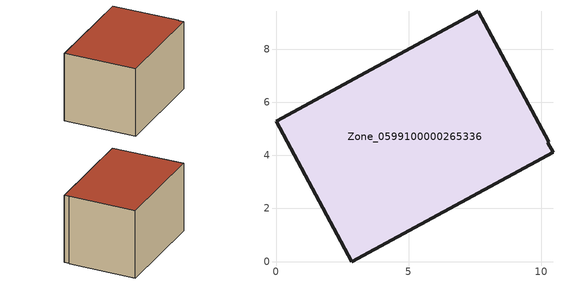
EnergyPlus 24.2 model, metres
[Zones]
Zone_0599100000265336
 floor ground (C_G): 10.28,4.51 10.23,4.48 10.44,4.12 2.86,0 0,5.28 7.62,9.42 z0
 wall outside (C_F): 10.28,4.51 7.62,9.42 0,5.28 2.86,0 10.44,4.12 10.23,4.48 10.28,4.51 z0:5.76
 roof outside (C_R): 10.23,4.48 10.28,4.51 7.62,9.42 0,5.28 2.86,0 10.44,4.12 z5.76
[BUILDING]
Pand.0599100000265336: North Axis=0; Terrain=City; Loads Convergence Tolerance Value=0.04; Temperature Convergence Tolerance Value=0.4; Solar Distribution=FullExterior; Maximum Number of Warmup Days=25; Minimum Number of Warmup Days=1
[Site:Location]
Rotterdam.The.Hague.AP_ZH_NLD Design_Conditions: Latitude=51.96; Longitude=4.45; Time Zone=1; Elevation=-4.5
[SITE:GROUNDTEMPERATURE:BUILDINGSURFACE]
18, 18, 18, 18, 18, 18, 18, 18, 18, 18, 18, 18
[MATERIAL] Thermal Absorptance=0.9; Solar Absorptance=0.7; Visible Absorptance=0.7
Name | Roughness | Thickness | Conductivity | Density | Specific Heat
G.TC.1946-1964 | MediumSmooth | 0.15 | 1 | 540 | 1210
F.TC.1946-1964 | Rough | 0.3 | 0.857143 | 1920 | 840
R.TC.1946-1964 | MediumRough | 0.2 | 0.235294 | 1500 | 1000
[CONSTRUCTION]
C_G: G.TC.1946-1964
C_F: F.TC.1946-1964
C_R: R.TC.1946-1964
[ZONE]
Zone_0599100000265336: Type=1; Multiplier=1; Ceiling Height=Autocalculate; Volume=Autocalculate; Floor Area=autocalculate; Part of Total Floor Area=Yes
[ZONEINFILTRATION:DESIGNFLOWRATE]
Infil_Zone_0599100000265336: Zone or ZoneList or Space or SpaceList=Zone_0599100000265336; Schedule=AlwaysOn; Design Flow Rate Calculation Method=Flow/Area; Flow Rate per Floor Area=0.003; Constant Term Coefficient=1; Temperature Term Coefficient=0; Velocity Term Coefficient=0; Velocity Squared Term Coefficient=0
[HVACTEMPLATE:ZONE:IDEALLOADSAIRSYSTEM]
Zone_0599100000265336: Maximum Heating Supply Air Temperature=50; Minimum Cooling Supply Air Temperature=13; Maximum Heating Supply Air Humidity Ratio=0.0156; Minimum Cooling Supply Air Humidity Ratio=0.0077; Heating Limit=NoLimit; Cooling Limit=NoLimit; Dehumidification Control Type=ConstantSensibleHeatRatio; Cooling Sensible Heat Ratio=0.7; Dehumidification Setpoint=60; Humidification Control Type=None; Humidification Setpoint=30; Outdoor Air Method=None; Outdoor Air Flow Rate per Person=0.00944; Outdoor Air Flow Rate per Zone Floor Area=0; Outdoor Air Flow Rate per Zone=0; Demand Controlled Ventilation Type=None; Outdoor Air Economizer Type=NoEconomizer; Heat Recovery Type=None; Sensible Heat Recovery Effectiveness=0.7; Latent Heat Recovery Effectiveness=0.65
[ZONECONTROL:THERMOSTAT]
ThermostatControl_Zone_0599100000265336: Zone or ZoneList=Zone_0599100000265336; Control Type Schedule=DualSetpointControlType; Control 1=Thermostat_Zone_0599100000265336; Temperature Difference Between Cutout And Setpoint=0
[THERMOSTATSETPOINT:DUALSETPOINT]
Thermostat_Zone_0599100000265336: Heating Setpoint Temperature Schedule=HeatingSetpoint_Zone_0599100000265336; Cooling Setpoint Temperature Schedule=CoolingSetpoint_Zone_0599100000265336
[SCHEDULE:COMPACT]
HeatingSetpoint_Zone_0599100000265336: Through: 12/31, For: AllDays, Until: 24:00, 21
CoolingSetpoint_Zone_0599100000265336: Through: 12/31, For: AllDays, Until: 24:00, 24
DualSetpointControlType: Through: 12/31, For: AllDays, Until: 24:00, 4
AlwaysOn: Through: 12/31, For: AllDays, Until: 24:00, 1
